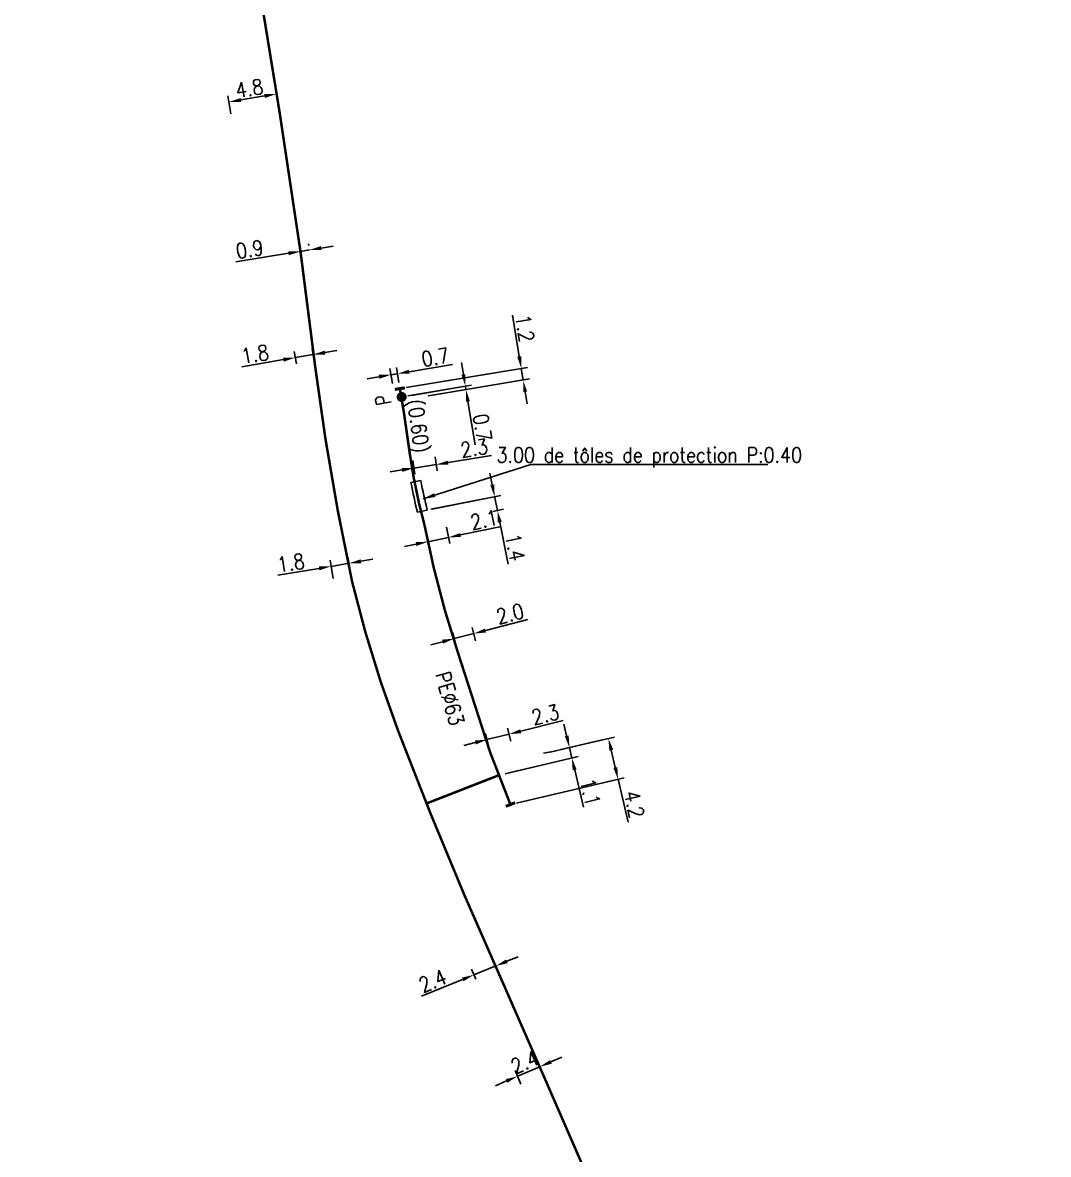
# Model space of a CAD drawing. Header units: millimetres. Extents: x 107995 to 109002, y 120994 to 122000.
# Drawn here: x 108538.1 to 108640.1, y 121763.2 to 121875.7 of the extents above; entities that cross this region are included whole.
import ezdxf
from ezdxf.enums import TextEntityAlignment as Align

# ---------------------------------------------------------------- set-up
doc = ezdxf.new("R2010")
doc.units = ezdxf.units.MM
doc.header["$PDMODE"] = 34
doc.linetypes.add('L_25_PE', pattern=[2000, 1000, 1000])
doc.layers.get('0').update_dxf_attribs({"linetype": 'CONTINUOUS'})
doc.layers.get('DEFPOINTS').update_dxf_attribs({"linetype": 'CONTINUOUS'})
doc.layers.add('L_150', color=1, linetype='CONTINUOUS')
doc.layers.add('L_300', color=7, linetype='CONTINUOUS')
doc.styles.add('G_ROMANS', font='ROMANS.SHX', dxfattribs={"width": 0.75})
doc.styles.get("Standard").update_dxf_attribs({"font": 'romans.shx', "width": 0.85})
doc.dimstyles.get("Standard").update_dxf_attribs({"dimtxt": 1.5, "dimasz": 1.2, "dimexe": 0.625, "dimexo": 0.625, "dimgap": 0.25, "dimtad": 1, "dimdec": 1, "dimzin": 0, "dimdsep": 46, "dimtxsty": 'Standard', "dimcen": -0.5, "dimadec": 0, "dimazin": 0, "dimtfac": 1, "dimtdec": 1, "dimtmove": 0, "dimatfit": 3, "dimfxl": 0, "dimtolj": 1, "dimtzin": 0, "dimarcsym": 0})

# ---------------------------------------------------------------- blocks, each defined once
blk = doc.blocks.new('*D82')
at = {"layer": 'DEFPOINTS', "color": 0, "linetype": 'Continuous', "transparency": 16777216}
for p in [(108563.36, 121868.66), (108558.93, 121866.06), (108563.66, 121866.87)]:
    blk.add_point(p, dxfattribs=at)
at = {"layer": 'L_150', "color": 0, "linetype": 'Continuous', "lineweight": -2, "transparency": 16777216}
for p, q in [((108558.83, 121866.68), (108558.52, 121868.47)), ((108559.81, 121868.06), (108562.18, 121868.46)), ((108563.56, 121867.48), (108563.26, 121869.27))]:
    blk.add_line(p, q, dxfattribs=at)
at = {"layer": 'L_150', "color": 0, "linetype": 'Continuous', "transparency": 16777216}
for points in [[(108562.14, 121868.65), (108562.21, 121868.26), (108563.36, 121868.66)], [(108559.78, 121868.25), (108559.84, 121867.86), (108558.63, 121867.86)]]:
    blk.add_solid(points, dxfattribs=at)
at = {"layer": 'L_150', "color": 0, "linetype": 'Continuous', "transparency": 16777216, "insert": (108560.66, 121869.21), "char_height": 1.5, "attachment_point": 5, "rotation": 9.6204}
blk.add_mtext('\\A1;4.8', dxfattribs=at)
blk = doc.blocks.new('*D83')
at = {"layer": 'DEFPOINTS', "color": 0, "linetype": 'Continuous', "transparency": 16777216}
for p in [(108565.74, 121853), (108565.77, 121852.83), (108566.65, 121852.97)]:
    blk.add_point(p, dxfattribs=at)
at = {"layer": 'L_150', "color": 0, "linetype": 'Continuous', "lineweight": -2, "transparency": 16777216}
for p, q in [((108566.56, 121853.59), (108566.53, 121853.76)), ((108564.55, 121852.82), (108559.31, 121851.98)), ((108565.67, 121853.44), (108565.64, 121853.62)), ((108566.63, 121853.15), (108565.74, 121853)), ((108567.81, 121853.33), (108569, 121853.52))]:
    blk.add_line(p, q, dxfattribs=at)
at = {"layer": 'L_150', "color": 0, "linetype": 'Continuous', "transparency": 16777216}
for points in [[(108564.52, 121853.01), (108564.58, 121852.62), (108565.74, 121853)], [(108567.78, 121853.53), (108567.84, 121853.14), (108566.63, 121853.15)]]:
    blk.add_solid(points, dxfattribs=at)
at = {"layer": 'L_150', "color": 0, "linetype": 'Continuous', "transparency": 16777216, "insert": (108560.69, 121853.21), "char_height": 1.5, "attachment_point": 5, "rotation": 9.041}
blk.add_mtext('\\A1;0.9', dxfattribs=at)
blk = doc.blocks.new('*D84')
at = {"layer": 'DEFPOINTS', "color": 0, "linetype": 'Continuous', "transparency": 16777216}
for p in [(108567, 121842.74), (108567.21, 121841.5), (108565.44, 121841.2)]:
    blk.add_point(p, dxfattribs=at)
at = {"layer": 'L_150', "color": 0, "linetype": 'Continuous', "lineweight": -2, "transparency": 16777216}
for p, q in [((108565.33, 121841.81), (108565.12, 121843.06)), ((108567, 121842.74), (108565.22, 121842.44)), ((108567.11, 121842.11), (108566.9, 121843.36)), ((108568.18, 121842.94), (108569.37, 121843.14)), ((108564.04, 121842.24), (108559.91, 121841.54))]:
    blk.add_line(p, q, dxfattribs=at)
at = {"layer": 'L_150', "color": 0, "linetype": 'Continuous', "transparency": 16777216}
for points in [[(108564.01, 121842.44), (108564.08, 121842.04), (108565.22, 121842.44)], [(108568.15, 121843.14), (108568.22, 121842.74), (108567, 121842.74)]]:
    blk.add_solid(points, dxfattribs=at)
at = {"layer": 'L_150', "color": 0, "linetype": 'Continuous', "transparency": 16777216, "insert": (108561.22, 121842.78), "char_height": 1.5, "attachment_point": 5, "rotation": 9.6054}
blk.add_mtext('\\A1;1.8', dxfattribs=at)
blk = doc.blocks.new('*D85')
at = {"layer": 'DEFPOINTS', "color": 0, "linetype": 'Continuous', "transparency": 16777216}
for p in [(108570.57, 121821.99), (108570.88, 121820.15), (108569.11, 121819.85)]:
    blk.add_point(p, dxfattribs=at)
at = {"layer": 'L_150', "color": 0, "linetype": 'Continuous', "lineweight": -2, "transparency": 16777216}
for p, q in [((108569, 121820.47), (108568.69, 121822.31)), ((108570.78, 121820.77), (108570.46, 121822.61)), ((108571.75, 121822.2), (108572.94, 121822.4)), ((108567.61, 121821.49), (108563.48, 121820.8)), ((108570.57, 121821.99), (108568.79, 121821.69))]:
    blk.add_line(p, q, dxfattribs=at)
at = {"layer": 'L_150', "color": 0, "linetype": 'Continuous', "transparency": 16777216}
for points in [[(108571.72, 121822.39), (108571.79, 121822), (108570.57, 121821.99)], [(108567.58, 121821.69), (108567.64, 121821.3), (108568.79, 121821.69)]]:
    blk.add_solid(points, dxfattribs=at)
at = {"layer": 'L_150', "color": 0, "linetype": 'Continuous', "transparency": 16777216, "insert": (108564.79, 121822.03), "char_height": 1.5, "attachment_point": 5, "rotation": 9.6054}
blk.add_mtext('\\A1;1.8', dxfattribs=at)
blk = doc.blocks.new('*D87')
at = {"layer": 'DEFPOINTS', "color": 0, "linetype": 'Continuous', "transparency": 16777216}
for p in [(108589.54, 121771.94), (108590.11, 121770.6), (108587.91, 121769.65)]:
    blk.add_point(p, dxfattribs=at)
at = {"layer": 'L_150', "color": 0, "linetype": 'Continuous', "lineweight": -2, "transparency": 16777216}
for p, q in [((108590.64, 121772.42), (108591.74, 121772.89)), ((108587.66, 121770.22), (108587.09, 121771.57)), ((108587.33, 121770.99), (108589.54, 121771.94)), ((108589.87, 121771.17), (108589.29, 121772.52)), ((108586.23, 121770.52), (108585.13, 121770.04))]:
    blk.add_line(p, q, dxfattribs=at)
at = {"layer": 'L_150', "color": 0, "linetype": 'Continuous', "transparency": 16777216}
for points in [[(108590.56, 121772.6), (108590.72, 121772.23), (108589.54, 121771.94)], [(108586.15, 121770.7), (108586.31, 121770.34), (108587.33, 121770.99)]]:
    blk.add_solid(points, dxfattribs=at)
at = {"layer": 'L_150', "color": 0, "linetype": 'Continuous', "transparency": 16777216, "insert": (108588.04, 121772.39), "char_height": 1.5, "attachment_point": 5, "rotation": 23.2787}
blk.add_mtext('\\A1;2.4', dxfattribs=at)
blk = doc.blocks.new('*D88')
at = {"layer": 'DEFPOINTS', "color": 0, "linetype": 'Continuous', "transparency": 16777216}
for p in [(108585.16, 121781.96), (108585.58, 121780.94), (108583.4, 121780.05)]:
    blk.add_point(p, dxfattribs=at)
at = {"layer": 'L_150', "color": 0, "linetype": 'Continuous', "lineweight": -2, "transparency": 16777216}
for p, q in [((108586.27, 121782.42), (108587.38, 121782.87)), ((108583.17, 121780.63), (108582.75, 121781.65)), ((108585.16, 121781.96), (108582.98, 121781.07)), ((108585.34, 121781.52), (108584.92, 121782.54)), ((108581.87, 121780.62), (108577.77, 121778.94))]:
    blk.add_line(p, q, dxfattribs=at)
at = {"layer": 'L_150', "color": 0, "linetype": 'Continuous', "transparency": 16777216}
for points in [[(108586.19, 121782.6), (108586.35, 121782.23), (108585.16, 121781.96)], [(108581.8, 121780.8), (108581.95, 121780.43), (108582.98, 121781.07)]]:
    blk.add_solid(points, dxfattribs=at)
at = {"layer": 'L_150', "color": 0, "linetype": 'Continuous', "transparency": 16777216, "insert": (108578.89, 121780.47), "char_height": 1.5, "attachment_point": 5, "rotation": 22.2838}
blk.add_mtext('\\A1;2.4', dxfattribs=at)
blk = doc.blocks.new('*D91')
at = {"layer": 'DEFPOINTS', "color": 0, "linetype": 'Continuous', "transparency": 16777216}
for p in [(108581.03, 121814.5), (108581.38, 121813.17), (108583.31, 121813.67)]:
    blk.add_point(p, dxfattribs=at)
at = {"layer": 'L_150', "color": 0, "linetype": 'Continuous', "lineweight": -2, "transparency": 16777216}
for p, q in [((108583.16, 121814.28), (108582.81, 121815.61)), ((108584.13, 121815.3), (108588.36, 121816.4)), ((108581.22, 121813.78), (108580.88, 121815.11)), ((108581.03, 121814.5), (108582.97, 121815)), ((108579.87, 121814.2), (108578.71, 121813.9))]:
    blk.add_line(p, q, dxfattribs=at)
at = {"layer": 'L_150', "color": 0, "linetype": 'Continuous', "transparency": 16777216}
for points in [[(108584.08, 121815.5), (108584.18, 121815.11), (108582.97, 121815)], [(108579.82, 121814.4), (108579.92, 121814.01), (108581.03, 121814.5)]]:
    blk.add_solid(points, dxfattribs=at)
at = {"layer": 'L_150', "color": 0, "linetype": 'Continuous', "transparency": 16777216, "insert": (108586.58, 121816.97), "char_height": 1.5, "attachment_point": 5, "rotation": 14.4858}
blk.add_mtext('\\A1;2.0', dxfattribs=at)
blk = doc.blocks.new('*D92')
at = {"layer": 'DEFPOINTS', "color": 0, "linetype": 'Continuous', "transparency": 16777216}
for p in [(108578.08, 121825.77), (108580.14, 121826.2), (108578.42, 121824.14)]:
    blk.add_point(p, dxfattribs=at)
at = {"layer": 'L_150', "color": 0, "linetype": 'Continuous', "lineweight": -2, "transparency": 16777216}
for p, q in [((108580.26, 121825.58), (108580.6, 121823.96)), ((108581.65, 121824.81), (108585.57, 121825.62)), ((108578.21, 121825.16), (108578.54, 121823.53)), ((108578.42, 121824.14), (108580.47, 121824.57)), ((108577.24, 121823.9), (108576.07, 121823.66))]:
    blk.add_line(p, q, dxfattribs=at)
at = {"layer": 'L_150', "color": 0, "linetype": 'Continuous', "transparency": 16777216}
for points in [[(108581.61, 121825), (108581.69, 121824.61), (108580.47, 121824.57)], [(108577.2, 121824.1), (108577.28, 121823.71), (108578.42, 121824.14)]]:
    blk.add_solid(points, dxfattribs=at)
at = {"layer": 'L_150', "color": 0, "linetype": 'Continuous', "transparency": 16777216, "insert": (108584, 121826.31), "char_height": 1.5, "attachment_point": 5, "rotation": 11.6177}
blk.add_mtext('\\A1;2.1', dxfattribs=at)
blk = doc.blocks.new('*D93')
at = {"layer": 'DEFPOINTS', "color": 0, "linetype": 'Continuous', "transparency": 16777216}
for p in [(108574.74, 121840.74), (108574.99, 121839.24), (108575.63, 121839.35)]:
    blk.add_point(p, dxfattribs=at)
at = {"layer": 'L_150', "color": 0, "linetype": 'Continuous', "lineweight": -2, "transparency": 16777216}
for p, q in [((108574.88, 121839.86), (108574.63, 121841.35)), ((108575.52, 121839.96), (108575.28, 121841.46)), ((108576.56, 121841.04), (108580.87, 121841.76)), ((108573.55, 121840.54), (108572.37, 121840.34)), ((108574.74, 121840.74), (108575.38, 121840.84))]:
    blk.add_line(p, q, dxfattribs=at)
at = {"layer": 'L_150', "color": 0, "linetype": 'Continuous', "transparency": 16777216}
for points in [[(108573.52, 121840.74), (108573.59, 121840.34), (108574.74, 121840.74)], [(108576.53, 121841.24), (108576.59, 121840.84), (108575.38, 121840.84)]]:
    blk.add_solid(points, dxfattribs=at)
at = {"layer": 'L_150', "color": 0, "linetype": 'Continuous', "transparency": 16777216, "insert": (108579.15, 121842.48), "char_height": 1.5, "attachment_point": 5, "rotation": 9.4356}
blk.add_mtext('\\A1;0.7', dxfattribs=at)
blk = doc.blocks.new('L_300_12')
at = {"color": 0, "linetype": 'Continuous', "const_width": 0.497, "flags": 128}
blk.add_lwpolyline([(-0.21, 0, 1), (0.29, 0, 1)], format="xyb", close=True, dxfattribs=at)
at = {"color": 0, "linetype": 'Continuous', "style": 'G_ROMANS', "width": 0.75}
blk.add_text('P', height=1.5, dxfattribs=at).set_placement((0.04, 1.85), align=Align.MIDDLE)
at = {"color": 0, "linetype": 'Continuous', "style": 'G_ROMANS', "width": 0.75, "flags": 3}
for tag, p in [('DEF_LEG', (0, -10)), ('DEF_COUP', (0, -12.5)), ('DEF_TYPE', (0, -15))]:
    blk.add_attdef(tag, text='', height=1.2, dxfattribs=at).set_placement(p, align=Align.MIDDLE)
blk = doc.blocks.new('*D94')
at = {"layer": 'DEFPOINTS', "color": 0, "linetype": 'Continuous', "transparency": 16777216}
for p in [(108587.7, 121841.37), (108575.62, 121839.36), (108578.45, 121838.65)]:
    blk.add_point(p, dxfattribs=at)
at = {"layer": 'L_150', "color": 0, "linetype": 'Continuous', "lineweight": -2, "transparency": 16777216}
for p, q in [((108587.5, 121842.55), (108586.81, 121846.68)), ((108576.24, 121839.46), (108588.31, 121841.47)), ((108587.89, 121840.21), (108587.7, 121841.37)), ((108579.06, 121838.75), (108588.51, 121840.32)), ((108588.09, 121839.03), (108588.28, 121837.85))]:
    blk.add_line(p, q, dxfattribs=at)
at = {"layer": 'L_150', "color": 0, "linetype": 'Continuous', "transparency": 16777216}
for points in [[(108587.7, 121842.58), (108587.3, 121842.52), (108587.7, 121841.37)], [(108588.28, 121839.06), (108587.89, 121839), (108587.89, 121840.21)]]:
    blk.add_solid(points, dxfattribs=at)
at = {"layer": 'L_150', "color": 0, "linetype": 'Continuous', "transparency": 16777216, "insert": (108588.05, 121845.37), "char_height": 1.5, "attachment_point": 5, "rotation": 279.4356}
blk.add_mtext('\\A1;1.2', dxfattribs=at)
blk = doc.blocks.new('*D95')
at = {"layer": 'DEFPOINTS', "color": 0, "linetype": 'Continuous', "transparency": 16777216}
for p in [(108581.05, 121839.08), (108582.2, 121839.27), (108575.81, 121838.53)]:
    blk.add_point(p, dxfattribs=at)
at = {"layer": 'L_150', "color": 0, "linetype": 'Continuous', "lineweight": -2, "transparency": 16777216}
for p, q in [((108581.95, 121840.77), (108581.75, 121841.95)), ((108576.42, 121838.63), (108582.76, 121839.69)), ((108581.67, 121839.18), (108582.82, 121839.37)), ((108582.15, 121839.59), (108582.2, 121839.27)), ((108582.4, 121838.09), (108583.11, 121833.77))]:
    blk.add_line(p, q, dxfattribs=at)
at = {"layer": 'L_150', "color": 0, "linetype": 'Continuous', "transparency": 16777216}
for points in [[(108582.15, 121840.8), (108581.75, 121840.74), (108582.15, 121839.59)], [(108582.59, 121838.12), (108582.2, 121838.05), (108582.2, 121839.27)]]:
    blk.add_solid(points, dxfattribs=at)
at = {"layer": 'L_150', "color": 0, "linetype": 'Continuous', "transparency": 16777216, "insert": (108583.84, 121835.5), "char_height": 1.5, "attachment_point": 5, "rotation": 279.4356}
blk.add_mtext('\\A1;0.7', dxfattribs=at)
blk = doc.blocks.new('*D96')
at = {"layer": 'DEFPOINTS', "color": 0, "linetype": 'Continuous', "transparency": 16777216}
for p in [(108576.8, 121832.83), (108579.02, 121833.19), (108577.02, 121831.46)]:
    blk.add_point(p, dxfattribs=at)
at = {"layer": 'L_150', "color": 0, "linetype": 'Continuous', "lineweight": -2, "transparency": 16777216}
for p, q in [((108579.12, 121832.57), (108579.34, 121831.2)), ((108580.43, 121832.01), (108584.74, 121832.7)), ((108575.84, 121831.27), (108574.65, 121831.08)), ((108576.9, 121832.21), (108577.12, 121830.84)), ((108577.02, 121831.46), (108579.24, 121831.81))]:
    blk.add_line(p, q, dxfattribs=at)
at = {"layer": 'L_150', "color": 0, "linetype": 'Continuous', "transparency": 16777216}
for points in [[(108575.8, 121831.46), (108575.87, 121831.07), (108577.02, 121831.46)], [(108580.39, 121832.2), (108580.46, 121831.81), (108579.24, 121831.81)]]:
    blk.add_solid(points, dxfattribs=at)
at = {"layer": 'L_150', "color": 0, "linetype": 'Continuous', "transparency": 16777216, "insert": (108583.02, 121833.44), "char_height": 1.5, "attachment_point": 5, "rotation": 9.1533}
blk.add_mtext('\\A1;2.3', dxfattribs=at)
blk = doc.blocks.new('*D97')
at = {"layer": 'DEFPOINTS', "color": 0, "linetype": 'Continuous', "transparency": 16777216}
for p in [(108578.22, 121827.25), (108584.26, 121827.03), (108585.33, 121827.25)]:
    blk.add_point(p, dxfattribs=at)
at = {"layer": 'L_150', "color": 0, "linetype": 'Continuous', "lineweight": -2, "transparency": 16777216}
for p, q in [((108584.82, 121829.79), (108584.58, 121830.97)), ((108578.83, 121827.37), (108585.67, 121828.74)), ((108585.05, 121828.62), (108585.33, 121827.25)), ((108584.87, 121827.15), (108585.94, 121827.37)), ((108585.56, 121826.07), (108586.4, 121821.9))]:
    blk.add_line(p, q, dxfattribs=at)
at = {"layer": 'L_150', "color": 0, "linetype": 'Continuous', "transparency": 16777216}
for points in [[(108585.01, 121829.83), (108584.62, 121829.76), (108585.05, 121828.62)], [(108585.76, 121826.11), (108585.37, 121826.03), (108585.33, 121827.25)]]:
    blk.add_solid(points, dxfattribs=at)
at = {"layer": 'L_150', "color": 0, "linetype": 'Continuous', "transparency": 16777216, "insert": (108587.08, 121823.59), "char_height": 1.5, "attachment_point": 5, "rotation": 281.3617}
blk.add_mtext('\\A1;1.4', dxfattribs=at)
blk = doc.blocks.new('*D98')
at = {"layer": 'DEFPOINTS', "color": 0, "linetype": 'Continuous', "transparency": 16777216}
for p in [(108584.29, 121804.46), (108584.62, 121803.14), (108586.8, 121803.69)]:
    blk.add_point(p, dxfattribs=at)
at = {"layer": 'L_150', "color": 0, "linetype": 'Continuous', "lineweight": -2, "transparency": 16777216}
for p, q in [((108586.65, 121804.3), (108586.33, 121805.61)), ((108587.64, 121805.3), (108591.88, 121806.35)), ((108583.13, 121804.17), (108581.97, 121803.88)), ((108584.47, 121803.75), (108584.14, 121805.07)), ((108584.29, 121804.46), (108586.48, 121805))]:
    blk.add_line(p, q, dxfattribs=at)
at = {"layer": 'L_150', "color": 0, "linetype": 'Continuous', "transparency": 16777216}
for points in [[(108587.59, 121805.49), (108587.69, 121805.1), (108586.48, 121805)], [(108583.08, 121804.37), (108583.18, 121803.98), (108584.29, 121804.46)]]:
    blk.add_solid(points, dxfattribs=at)
at = {"layer": 'L_150', "color": 0, "linetype": 'Continuous', "transparency": 16777216, "insert": (108590.1, 121806.94), "char_height": 1.5, "attachment_point": 5, "rotation": 13.9881}
blk.add_mtext('\\A1;2.3', dxfattribs=at)
blk = doc.blocks.new('*D99')
at = {"layer": 'DEFPOINTS', "color": 0, "linetype": 'Continuous', "transparency": 16777216}
for p in [(108589.96, 121803.08), (108592.49, 121803.67), (108585.49, 121800.93)]:
    blk.add_point(p, dxfattribs=at)
at = {"layer": 'L_150', "color": 0, "linetype": 'Continuous', "lineweight": -2, "transparency": 16777216}
for p, q in [((108592.21, 121804.84), (108591.94, 121806)), ((108590.57, 121803.22), (108593.1, 121803.81)), ((108592.49, 121803.67), (108592.73, 121802.63)), ((108586.09, 121801.07), (108593.34, 121802.77)), ((108593.01, 121801.46), (108593.88, 121797.73))]:
    blk.add_line(p, q, dxfattribs=at)
at = {"layer": 'L_150', "color": 0, "linetype": 'Continuous', "transparency": 16777216}
for points in [[(108592.41, 121804.88), (108592.02, 121804.79), (108592.49, 121803.67)], [(108593.2, 121801.5), (108592.81, 121801.41), (108592.73, 121802.63)]]:
    blk.add_solid(points, dxfattribs=at)
at = {"layer": 'L_150', "color": 0, "linetype": 'Continuous', "transparency": 16777216, "insert": (108594.55, 121799.24), "char_height": 1.5, "attachment_point": 5, "rotation": 283.1866}
blk.add_mtext('\\A1;1.1', dxfattribs=at)
blk = doc.blocks.new('*D100')
at = {"layer": 'DEFPOINTS', "color": 0, "linetype": 'Continuous', "transparency": 16777216}
for p in [(108596.37, 121804.58), (108591.04, 121803.33), (108586.62, 121798.01)]:
    blk.add_point(p, dxfattribs=at)
at = {"layer": 'L_150', "color": 0, "linetype": 'Continuous', "lineweight": -2, "transparency": 16777216}
for p, q in [((108591.64, 121803.47), (108596.98, 121804.72)), ((108596.65, 121803.41), (108597.05, 121801.69)), ((108587.23, 121798.16), (108597.93, 121800.66)), ((108597.32, 121800.52), (108598.32, 121796.26))]:
    blk.add_line(p, q, dxfattribs=at)
at = {"layer": 'L_150', "color": 0, "linetype": 'Continuous', "transparency": 16777216}
for points in [[(108596.84, 121803.46), (108596.45, 121803.36), (108596.37, 121804.58)], [(108597.25, 121801.73), (108596.86, 121801.64), (108597.32, 121800.52)]]:
    blk.add_solid(points, dxfattribs=at)
at = {"layer": 'L_150', "color": 0, "linetype": 'Continuous', "transparency": 16777216, "insert": (108598.93, 121798.04), "char_height": 1.5, "attachment_point": 5, "rotation": 283.1866}
blk.add_mtext('\\A1;4.2', dxfattribs=at)

msp = doc.modelspace()

# ---------------------------------------------------------------- linework, layer by layer
at = {"layer": 'L_150', "linetype": 'Continuous'}
for p, q in [((108586.68, 121841.2), (108578.07, 121839.77)), ((108581, 121839.4), (108576.77, 121838.69)), ((108581.05, 121839.08), (108578.45, 121838.65)), ((108583.98, 121828.4), (108578.69, 121827.38)), ((108595.9, 121804.47), (108591.94, 121803.56)), ((108591.04, 121803.33), (108589.91, 121803.1)), ((108591.28, 121802.29), (108586.45, 121801.15)), ((108596.85, 121800.41), (108587.77, 121798.28))]:
    msp.add_line(p, q, dxfattribs=at)
at = {"layer": 'L_150', "linetype": 'L_25_PE', "flags": 128}
msp.add_lwpolyline([(108538.24, 121941.19, 0.25, 0.25, 0), (108538.47, 121940.36, 0.25, 0.25, 0), (108545.1, 121942.58, 0.25, 0.25, 0), (108545.74, 121942.8, 0.25, 0.25, -0.354529), (108548.52, 121941.79, 0.25, 0.25, 0), (108549.08, 121940.4, 0.25, 0.25, 0), (108551.53, 121931.88, 0.25, 0.25, 0), (108552.91, 121926.43, 0.25, 0.25, -0.0387), (108555.71, 121915.44, 0.25, 0.25, 0), (108558.4, 121899.95, 0.25, 0.25, 0), (108561.2, 121882.04, 0.25, 0.25, 0), (108561.84, 121878.03, 0.25, 0.25, 0), (108563.66, 121866.87, 0.25, 0.25, 0), (108565.75, 121852.94, 0.25, 0.25, 0), (108567.21, 121841.5, 0.25, 0.25, 0.02161), (108570.88, 121820.15, 0.25, 0.25, 0.031722), (108575.46, 121805.32, 0.25, 0.25, 0.01508), (108585.58, 121780.94, 0.25, 0.25, 0), (108590.11, 121770.6, 0.25, 0.25, 0), (108595.59, 121758.01, 0.25, 0.25, 0), (108602.94, 121740.45, 0.25, 0.25, 0), (108614.59, 121713.27, 0.25, 0.25, 0), (108631.54, 121672.61, 0.25, 0.25, -0.006939), (108632.89, 121669.17, 0.25, 0.25, -0.010234), (108634.1, 121665.74, 0.25, 0.25, -0.004592), (108635.06, 121662.75, 0.25, 0.25, -0.004474), (108635.99, 121659.66, 0.25, 0.25, -0.00083), (108637.17, 121655.57, 0.25, 0.25, -0.0019), (108637.67, 121653.79, 0.25, 0.25, -0.000975), (108638.65, 121650.25, 0.25, 0.25, -0.001383), (108639.32, 121647.76, 0.25, 0.25, -0.00128), (108640.18, 121644.55, 0.25, 0.25, -0.001711), (108640.8, 121642.15, 0.25, 0.25, -0.001153), (108641.32, 121640.08, 0.25, 0.25, -0.000803), (108642.07, 121637.09, 0.25, 0.25, -0.00027), (108642.3, 121636.16, 0.25, 0.25, 0), (108643.83, 121629.6, 0.25, 0.25, 0), (108646.33, 121619.63, 0.25, 0.25, 0), (108648.05, 121611.95, 0.25, 0.25, 0), (108647.76, 121611.37, 0.25, 0.25, 0), (108647.76, 121611.37, 0.25, 0.25, 0), (108647.76, 121611.37, 0.25, 0.25, 0), (108649.74, 121602.35, 0.25, 0.25, -0.246788), (108648.99, 121597.37, 0.25, 0.25, 0), (108645.94, 121595.01, 0.25, 0.25, 0), (108634.97, 121586.57, 0.25, 0.25, 0), (108634.32, 121584.97, 0.25, 0.25, 0), (108630.78, 121582.2, 0.25, 0.25, 0), (108622.1, 121575.42, 0.25, 0.25, 0), (108615.83, 121570.45, 0.25, 0.25, 0), (108605.01, 121562.12, 0.25, 0.25, 0), (108591.16, 121551.98, 0, 0, 0)], format="xyseb", dxfattribs=at)
at = {"layer": 'L_150', "linetype": 'Continuous', "const_width": 0.3, "flags": 128}
for points in [[(108575.13, 121839.28), (108576.12, 121839.44)], [(108586.16, 121797.83), (108587.09, 121798.19)]]:
    msp.add_lwpolyline(points, dxfattribs=at)
at = {"layer": 'L_150', "linetype": 'L_25_PE', "const_width": 0.25, "flags": 128}
msp.add_lwpolyline([(108575.62, 121839.36), (108576.03, 121836.97), (108576.63, 121832.77, 0.030064), (108578.08, 121825.77, 0.032036), (108581.38, 121813.17), (108584.2, 121804.44), (108584.62, 121803.15), (108584.98, 121802.23), (108586.62, 121798.01)], format="xyb", dxfattribs=at)
at = {"layer": 'L_150', "linetype": 'Continuous', "flags": 128}
msp.add_lwpolyline([(108576.73, 121830.01, 0.012507), (108577.37, 121827.08), (108578.35, 121827.28, -0.01272), (108577.71, 121830.21)], format="xyb", close=True, dxfattribs=at)
at = {"layer": 'L_150', "linetype": 'L_25_PE', "const_width": 0.25, "flags": 128}
msp.add_lwpolyline([(108578.27, 121798.11), (108585.49, 121800.93)], dxfattribs=at)

# ---------------------------------------------------------------- block references
at = {"layer": 'L_300', "rotation": 99.37845099256981}
msp.add_blockref('L_300_12', (108575.81, 121838.49), dxfattribs=at)

# ---------------------------------------------------------------- texts
at = {"layer": 'L_150', "linetype": 'Continuous', "width": 0.85}
for s, rotation, p in [('(0.60)', 277.7578, (108577.37, 121835.62)), ('PE%%c63', 285.908, (108580.6, 121808.55))]:
    msp.add_text(s, height=1.5, rotation=rotation, dxfattribs=at).set_placement(p, align=Align.MIDDLE)
msp.add_text('3.00 de tôles de protection P:0.40', height=1.5, dxfattribs=at).set_placement((108600.43, 121832.55), align=Align.MIDDLE)

# ---------------------------------------------------------------- dimensions: what is measured, and where the dimension line sits
at = {"layer": 'L_150', "linetype": 'Continuous'}
for base, p1, p2, angle, picture, middle, dimtype in [((108563.36, 121868.66), (108558.93, 121866.06), (108563.66, 121866.87), 9.6204, '*D82', (108560.83, 121868.23), 161), ((108565.74, 121853), (108566.65, 121852.97), (108565.77, 121852.83), 189.041, '*D83', (108560.85, 121852.23), 161), ((108567, 121842.74), (108565.44, 121841.2), (108567.21, 121841.5), 9.6054, '*D84', (108561.38, 121841.79), 161), ((108574.7367, 121840.7369), (108575.6266, 121839.3466), (108574.9854, 121839.24), 189.4356, '*D93', (108579.3097, 121841.4968), 161), ((108577.02, 121831.46), (108579.02, 121833.19), (108576.8, 121832.83), 189.1533, '*D96', (108583.18, 121832.45), 161), ((108585.33, 121827.25), (108578.22, 121827.25), (108584.26, 121827.03), 281.3617, '*D97', (108586.1, 121823.4), 160), ((108578.42, 121824.14), (108580.14, 121826.2), (108578.08, 121825.77), 191.6177, '*D92', (108584.2, 121825.33), 161), ((108570.57, 121821.99), (108569.11, 121819.85), (108570.88, 121820.15), 9.6054, '*D85', (108564.95, 121821.04), 161), ((108581.03, 121814.5), (108583.31, 121813.67), (108581.38, 121813.17), 194.4858, '*D91', (108586.83, 121816), 161), ((108584.2939, 121804.4611), (108586.805, 121803.6889), (108584.6217, 121803.145), 193.9881, '*D98', (108590.3447, 121805.9684), 161), ((108585.15931, 121781.96331), (108583.40237, 121780.05328), (108585.57686, 121780.94439), 22.28384, '*D88', (108579.26867, 121779.54932), 161), ((108589.54, 121771.94), (108587.91, 121769.65), (108590.11, 121770.6), 23.2787, '*D87', (108588.43, 121771.47), 161)]:
    dim = msp.add_linear_dim(base=base, p1=p1, p2=p2, angle=angle, dimstyle='Standard', override={"dimdec": 1}, dxfattribs=at)
    dim.commit()
    dim.dimension.update_dxf_attribs({"geometry": picture, "text_midpoint": middle, "dimtype": dimtype})
for base, p1, p2, angle, text, picture, middle in [((108587.7, 121841.37), (108578.45, 121838.65), (108575.62, 121839.36), 279.4356, '1.2', '*D94', (108587.06, 121845.21)), ((108582.2, 121839.27), (108575.81, 121838.53), (108581.05, 121839.08), 279.4356, '0.7', '*D95', (108582.85, 121835.34)), ((108592.49, 121803.67), (108585.49, 121800.93), (108589.96, 121803.08), 103.1866, '1.1', '*D99', (108593.58, 121799.01)), ((108596.37, 121804.58), (108586.62, 121798.01), (108591.04, 121803.33), 103.1866, '4.2', '*D100', (108597.96, 121797.81))]:
    dim = msp.add_linear_dim(base=base, p1=p1, p2=p2, angle=angle, text=text, dimstyle='Standard', override={"dimdec": 1}, dxfattribs=at)
    dim.commit()
    dim.dimension.update_dxf_attribs({"geometry": picture, "text_midpoint": middle, "dimtype": 160})

# ---------------------------------------------------------------- leaders
msp.add_leader([(108577.95, 121828.41), (108588.65, 121831.8), (108612.21, 121831.8)], dimstyle='Standard', dxfattribs=at)

doc.saveas('drawing.dxf')
